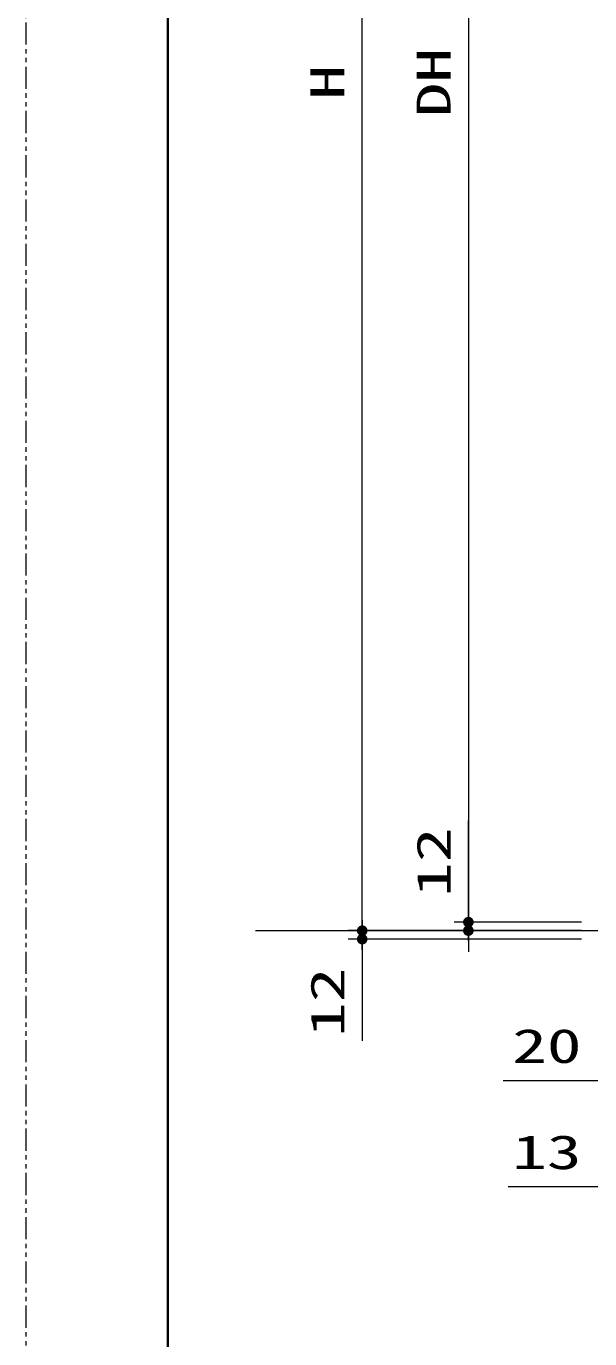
# Model space of a CAD drawing. Units: millimetres, scale not verified. Extents: x -1306 to 1306, y -607 to 607.
# Drawn here: x -1293 to -1133.7, y -122.1 to 248.7 of the extents above; entities that cross this region are included whole.
import ezdxf
from ezdxf.enums import TextEntityAlignment as Align

# ---------------------------------------------------------------- set-up
doc = ezdxf.new("R2010")
doc.units = ezdxf.units.MM
doc.header["$LTSCALE"] = 5
doc.header["$PDMODE"] = 32
doc.header["$PDSIZE"] = 2.5
doc.linetypes.add('USER1', pattern=[2.5, 1.25, -0.25, 0.25, -0.25, 0.25, -0.25])
for name, color, linetype, lineweight in [('0-1_線(黄)', 2, 'Continuous', 15), ('0-3_陰線', 4, 'USER1', 9), ('1-1_寸法線', 3, 'Continuous', 13), ('1-4_DEFPOINTS', 7, 'Continuous', 5), ('1-5_0', 3, 'Continuous', 25), ('1-7_図面枠', 7, 'Continuous', 35)]:
    doc.layers.add(name, color=color, linetype=linetype, lineweight=lineweight)
doc.styles.add('ＭＳ ゴシック', font='')
doc.styles.get('ＭＳ ゴシック').set_extended_font_data('MS Gothic')

# ---------------------------------------------------------------- blocks, each defined once
blk = doc.blocks.new('_DOT')
at = {"layer": '1-5_0'}
blk.add_line((-2.5, 0), (-5, 0), dxfattribs=at)
for points in [[(0, 0), (-2.5, 0), (-2.48, 0.313)], [(0, 0), (-2.48, -0.313), (-2.5, 0)], [(0, 0), (-2.48, 0.313), (-2.421, 0.622)], [(0, 0), (-2.421, -0.622), (-2.48, -0.313)], [(0, 0), (-2.421, 0.622), (-2.324, 0.92)], [(0, 0), (-2.324, -0.92), (-2.421, -0.622)], [(0, 0), (-2.324, 0.92), (-2.191, 1.204)], [(0, 0), (-2.191, -1.204), (-2.324, -0.92)], [(0, 0), (-2.191, 1.204), (-2.023, 1.469)], [(0, 0), (-2.023, -1.469), (-2.191, -1.204)], [(0, 0), (-2.023, 1.469), (-1.822, 1.711)], [(0, 0), (-1.822, -1.711), (-2.023, -1.469)], [(0, 0), (-1.822, 1.711), (-1.594, 1.926)], [(0, 0), (-1.594, -1.926), (-1.822, -1.711)], [(0, 0), (-1.594, 1.926), (-1.34, 2.111)], [(0, 0), (-1.34, -2.111), (-1.594, -1.926)], [(0, 0), (-1.34, 2.111), (-1.064, 2.262)], [(0, 0), (-1.064, -2.262), (-1.34, -2.111)], [(0, 0), (-1.064, 2.262), (-0.773, 2.378)], [(0, 0), (-0.773, -2.378), (-1.064, -2.262)], [(0, 0), (-0.773, 2.378), (-0.468, 2.456)], [(0, 0), (-0.468, -2.456), (-0.773, -2.378)], [(0, 0), (-0.468, 2.456), (-0.157, 2.495)], [(0, 0), (-0.157, -2.495), (-0.468, -2.456)], [(0, 0), (-0.157, 2.495), (0.157, 2.495)], [(0, 0), (0.157, -2.495), (-0.157, -2.495)], [(0, 0), (0.157, 2.495), (0.468, 2.456)], [(0, 0), (0.468, 2.456), (0.773, 2.378)], [(0, 0), (0.773, 2.378), (1.064, 2.262)], [(0, 0), (1.064, 2.262), (1.34, 2.111)], [(0, 0), (1.34, 2.111), (1.594, 1.926)], [(0, 0), (1.594, 1.926), (1.822, 1.711)], [(0, 0), (1.822, 1.711), (2.023, 1.469)], [(0, 0), (2.023, 1.469), (2.191, 1.204)], [(0, 0), (2.191, 1.204), (2.324, 0.92)], [(0, 0), (2.324, 0.92), (2.421, 0.622)], [(0, 0), (2.421, 0.622), (2.48, 0.313)], [(0, 0), (2.48, 0.313), (2.5, 0)], [(0, 0), (0.468, -2.456), (0.157, -2.495)], [(0, 0), (0.773, -2.378), (0.468, -2.456)], [(0, 0), (1.064, -2.262), (0.773, -2.378)], [(0, 0), (1.34, -2.111), (1.064, -2.262)], [(0, 0), (1.594, -1.926), (1.34, -2.111)], [(0, 0), (1.822, -1.711), (1.594, -1.926)], [(0, 0), (2.023, -1.469), (1.822, -1.711)], [(0, 0), (2.191, -1.204), (2.023, -1.469)], [(0, 0), (2.324, -0.92), (2.191, -1.204)], [(0, 0), (2.421, -0.622), (2.324, -0.92)], [(0, 0), (2.48, -0.313), (2.421, -0.622)], [(0, 0), (2.5, 0), (2.48, -0.313)]]:
    blk.add_solid(points, dxfattribs=at)

msp = doc.modelspace()

# ---------------------------------------------------------------- linework, layer by layer
at = {"layer": '0-1_線(黄)'}
msp.add_line((-1228.195, -6.81), (-682.188, -6.81), dxfattribs=at)
at = {"layer": '0-3_陰線'}
msp.add_line((-1292.964, -594), (-1292.964, 594), dxfattribs=at)
at = {"layer": '1-1_寸法線'}
for p, q in [((-1198.023, -3.81), (-1198.023, 470.19)), ((-1168.023, 467.79), (-1168.023, -1.41)), ((-1168.023, -1.41), (-1168.023, 24.352)), ((-1198.023, -3.81), (-1198.023, -0.81)), ((-1136.023, -6.81), (-1202.023, -6.81)), ((-1136.023, -6.81), (-1202.023, -6.81)), ((-1198.023, -6.81), (-1198.023, -9.21)), ((-1136.023, -4.41), (-1172.023, -4.41)), ((-1136.023, -4.41), (-1172.023, -4.41)), ((-1136.023, -6.81), (-1172.023, -6.81)), ((-1168.023, -6.81), (-1168.023, -4.41)), ((-1136.023, -9.21), (-1202.023, -9.21)), ((-1168.023, -9.81), (-1168.023, -12.81)), ((-1198.023, -12.21), (-1198.023, -37.972)), ((-1131.023, -49.21), (-1158.213, -49.21)), ((-1131.023, -79.21), (-1156.785, -79.21))]:
    msp.add_line(p, q, dxfattribs=at)
at = {"layer": '1-4_DEFPOINTS'}
for p in [(-1168.023, -4.41), (-1198.023, -6.81), (-1168.023, -6.81)]:
    msp.add_point(p, dxfattribs=at)
at = {"layer": '1-7_図面枠'}
msp.add_lwpolyline([(-1252.964, -554), (347.036, -554), (347.036, 554), (-1252.964, 554)], close=True, dxfattribs=at)

# ---------------------------------------------------------------- block references
at = {"layer": '1-1_寸法線', "xscale": 0.6, "yscale": 0.6}
for p, rotation in [((-1168.023, -4.41), 270), ((-1168.023, -4.41), 270), ((-1198.023, -6.81), 270), ((-1198.023, -6.81), 270), ((-1168.023, -6.81), 90), ((-1198.023, -9.21), 90)]:
    msp.add_blockref('_DOT', p, dxfattribs=dict(at, rotation=rotation))

# ---------------------------------------------------------------- texts
at = {"layer": '1-1_寸法線', "style": 'ＭＳ ゴシック', "width": 1.5}
for s, p in [('DH', (-1170.172, 222.952)), ('H', (-1200.172, 227.952)), ('12', (-1170.172, 2.733)), ('12', (-1200.172, -36.829))]:
    msp.add_text(s, height=9.604, rotation=90, dxfattribs=at).set_placement(p, align=Align.BOTTOM_LEFT)
for s, p in [('20', (-1155.642, -47.06)), ('13', (-1155.642, -77.06))]:
    msp.add_text(s, height=9.604, dxfattribs=at).set_placement(p, align=Align.BOTTOM_LEFT)

doc.saveas('drawing.dxf')
